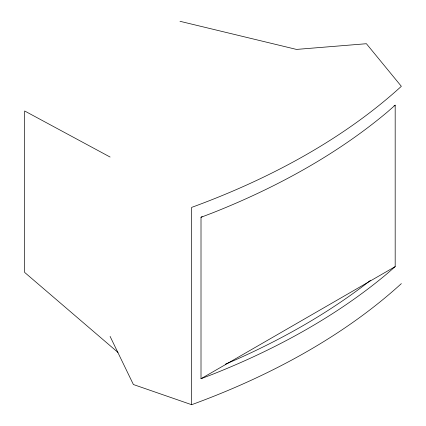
<?xml version="1.0" encoding="UTF-8"?>
<svg xmlns="http://www.w3.org/2000/svg" width="426" height="426" viewBox="0 0 426 426"><rect width="100%" height="100%" fill="white"/><g stroke="black" fill="none" stroke-linecap="round" stroke-linejoin="round"><path stroke-width="0.64" d="M395.179 105.179L387.639 111.788A675.519 390.008 0 0 1 212.446 212.931L201.008 217.287L201.008 378.719L212.446 374.363A675.519 390.008 0 0 0 387.639 273.22L395.179 266.612L395.179 105.179L394.039 105.84M370.37 280.42L363.777 285.574A693.368 400.312 0 0 1 233.847 360.588L225.386 364.193M201.008 217.287L202.142 216.626M201.008 378.719L395.179 266.612M179.99 21.3L296.496 49.416L366.397 43.718L401.345 86.318A675.519 390.008 0 0 1 191.641 207.393L191.641 404.7L133.391 384.524L110.089 336.407M110.089 157.034L24.655 110.984L24.655 272.416L117.991 352.435M401.345 283.625A675.519 390.008 0 0 1 191.641 404.7"/></g></svg>
